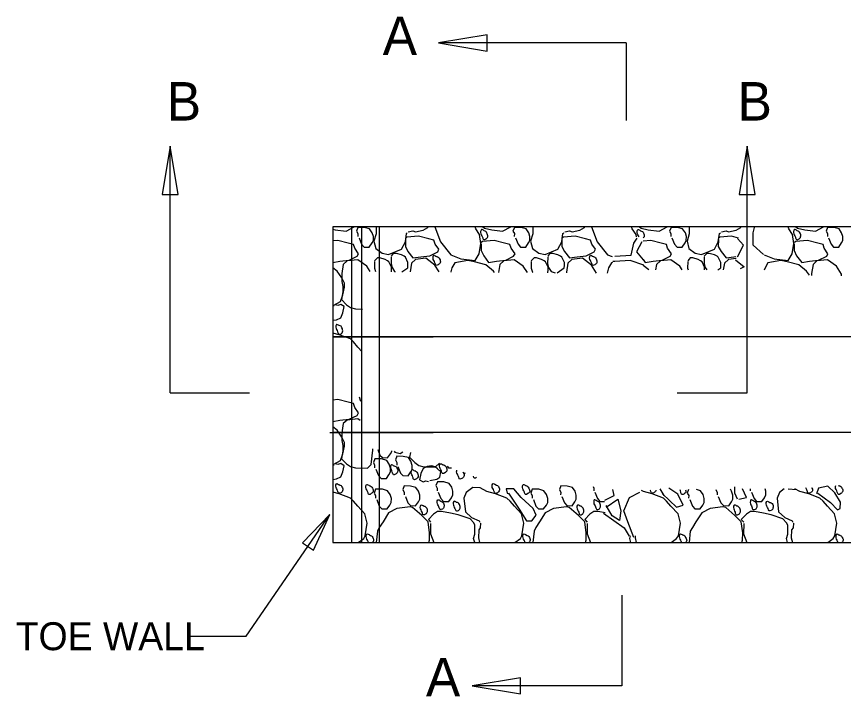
# Model space of a CAD drawing. Extents: x 2.3 to 16.3, y 0.2 to 9.5.
# Drawn here: x 2.51 to 5.171, y 3.524 to 5.713 of the extents above; entities that cross this region are included whole.
import ezdxf

# ---------------------------------------------------------------- set-up
doc = ezdxf.new("R2010")
doc.units = 0
for name, color, linetype in [('SD_P_Dimension Lines', 7, 'Continuous'), ('SD_P_Dimension Text', 7, 'Continuous'), ('SD_P_Prop Hidden Lines', 7, 'Continuous'), ('SD_P_Prop Object Lines', 7, 'Continuous')]:
    doc.layers.add(name, color=color, linetype=linetype)

msp = doc.modelspace()

# ---------------------------------------------------------------- linework, layer by layer
at = {"layer": 'SD_P_Dimension Lines'}
for p, q in [((4.024, 5.654), (3.868, 5.628)), ((4.024, 5.602), (4.024, 5.654)), ((4.472, 5.628), (3.868, 5.628)), ((3.868, 5.628), (4.024, 5.602)), ((4.472, 5.628), (4.472, 5.378)), ((3.004, 5.296), (2.978, 5.14)), ((3.004, 4.502), (3.004, 5.296)), ((3.03, 5.14), (3.004, 5.296)), ((4.861, 5.296), (4.835, 5.14)), ((4.861, 4.502), (4.861, 5.296)), ((4.887, 5.14), (4.861, 5.296)), ((2.978, 5.14), (3.03, 5.14)), ((4.835, 5.14), (4.887, 5.14)), ((3.004, 4.502), (3.259, 4.502)), ((4.636, 4.502), (4.861, 4.502)), ((3.249, 3.718), (3.518, 4.11)), ((3.518, 4.11), (3.43, 4.019)), ((3.465, 3.995), (3.518, 4.11)), ((3.43, 4.019), (3.465, 3.995)), ((4.458, 3.85), (4.458, 3.558)), ((3.066, 3.718), (3.249, 3.718)), ((4.132, 3.584), (3.976, 3.558)), ((4.132, 3.532), (4.132, 3.584)), ((4.458, 3.558), (3.976, 3.558)), ((3.976, 3.558), (4.132, 3.532))]:
    msp.add_line(p, q, dxfattribs=at)
at = {"layer": 'SD_P_Prop Hidden Lines'}
for p, q in [((3.589, 4.02), (3.589, 5.036)), ((3.621, 4.02), (3.621, 5.036)), ((3.678, 4.02), (3.678, 5.036)), ((3.528, 4.682), (3.85, 4.682)), ((3.518, 4.374), (3.85, 4.374))]:
    msp.add_line(p, q, dxfattribs=at)
at = {"layer": 'SD_P_Prop Object Lines'}
for p, q in [((5.813, 5.036), (3.528, 5.036)), ((3.528, 5.036), (3.528, 4.02)), ((5.762, 4.682), (3.528, 4.682)), ((5.778, 4.374), (3.528, 4.374)), ((5.154, 4.203), (5.157, 4.202)), ((3.528, 4.02), (5.813, 4.02))]:
    msp.add_line(p, q, dxfattribs=at)
for points in [[(3.528, 5.028), (3.535, 5.026), (3.57, 5.022), (3.596, 5.036), (3.596, 5.036)], [(3.612, 5.001), (3.62, 4.98), (3.628, 4.971), (3.645, 4.971), (3.654, 4.984), (3.658, 4.992), (3.658, 5.005), (3.654, 5.017), (3.646, 5.029), (3.629, 5.034), (3.608, 5.034), (3.604, 5.022), (3.608, 5.014), (3.608, 5.005)], [(3.667, 5.036), (3.667, 5.013), (3.66, 4.99), (3.666, 4.966), (3.686, 4.951), (3.707, 4.947), (3.749, 4.964), (3.761, 4.988), (3.765, 5.015), (3.767, 5.017)], [(3.77, 5.02), (3.785, 5.023), (3.794, 5.02), (3.818, 5.025), (3.833, 5.034), (3.834, 5.036)], [(3.856, 5.036), (3.874, 4.988), (3.907, 4.946), (3.94, 4.933), (3.986, 4.928), (3.999, 4.949), (4.004, 4.982), (4, 5.011), (3.988, 5.029), (3.986, 5.036)], [(4.01, 5.036), (4.016, 5.032), (4.039, 5.026), (4.074, 5.022), (4.1, 5.036), (4.1, 5.036)], [(4.115, 5.001), (4.124, 4.98), (4.132, 4.971), (4.149, 4.971), (4.157, 4.984), (4.162, 4.992), (4.162, 5.005), (4.158, 5.017), (4.15, 5.029), (4.133, 5.034), (4.112, 5.034), (4.107, 5.022), (4.112, 5.014), (4.111, 5.005)], [(4.171, 5.036), (4.171, 5.013), (4.164, 4.99), (4.17, 4.966), (4.19, 4.951), (4.211, 4.947), (4.252, 4.964), (4.265, 4.988), (4.268, 5.015), (4.271, 5.017)], [(4.274, 5.02), (4.289, 5.023), (4.298, 5.02), (4.322, 5.025), (4.337, 5.034), (4.338, 5.036)], [(4.36, 5.036), (4.378, 4.988), (4.411, 4.946), (4.427, 4.94)], [(4.505, 5.004), (4.504, 5.011), (4.491, 5.029), (4.489, 5.036)], [(4.514, 5.036), (4.52, 5.032), (4.542, 5.026), (4.578, 5.022), (4.604, 5.036), (4.604, 5.036)], [(4.619, 5.001), (4.627, 4.98), (4.636, 4.971), (4.652, 4.971), (4.661, 4.984), (4.665, 4.992), (4.666, 5.005), (4.662, 5.017), (4.653, 5.029), (4.637, 5.034), (4.616, 5.034), (4.611, 5.022), (4.615, 5.014), (4.615, 5.005)], [(4.674, 5.036), (4.674, 5.013), (4.668, 4.99), (4.673, 4.966), (4.694, 4.951), (4.714, 4.947), (4.756, 4.964), (4.768, 4.988), (4.772, 5.015), (4.775, 5.017)], [(4.778, 5.02), (4.793, 5.023), (4.801, 5.02), (4.825, 5.025), (4.84, 5.034), (4.841, 5.036)], [(4.914, 4.947), (4.88, 4.977), (4.88, 5.017), (4.885, 5.034)], [(4.916, 4.946), (4.948, 4.933), (4.993, 4.928), (5.006, 4.949), (5.011, 4.982), (5.007, 5.011), (4.995, 5.029), (4.993, 5.036)], [(5.018, 5.036), (5.023, 5.032), (5.046, 5.026), (5.081, 5.022), (5.107, 5.036), (5.107, 5.036)], [(5.123, 5.001), (5.131, 4.98), (5.139, 4.971), (5.156, 4.971), (5.165, 4.984), (5.169, 4.992), (5.169, 5.005), (5.165, 5.017), (5.157, 5.029), (5.14, 5.034), (5.119, 5.034), (5.115, 5.022), (5.119, 5.014), (5.119, 5.005)], [(3.761, 4.995), (3.761, 4.973), (3.769, 4.957), (3.785, 4.936), (3.811, 4.939), (3.84, 4.943), (3.865, 4.955), (3.869, 4.964), (3.857, 4.98), (3.853, 4.993), (3.837, 4.997), (3.803, 5.006), (3.766, 5.003), (3.762, 4.999)], [(4.265, 4.995), (4.265, 4.973), (4.273, 4.957), (4.289, 4.936), (4.314, 4.939), (4.343, 4.943), (4.369, 4.955), (4.373, 4.964), (4.361, 4.98), (4.357, 4.993), (4.341, 4.997), (4.307, 5.006), (4.27, 5.003), (4.265, 4.999)], [(4.833, 5), (4.811, 5.006), (4.773, 5.003), (4.769, 4.999)], [(3.528, 4.921), (3.55, 4.925), (3.58, 4.929), (3.606, 4.941), (3.61, 4.949), (3.598, 4.967), (3.594, 4.979), (3.577, 4.983), (3.544, 4.992), (3.528, 4.991)], [(4.005, 4.981), (4.005, 4.96), (4.013, 4.943), (4.029, 4.921), (4.054, 4.925), (4.084, 4.929), (4.109, 4.941), (4.114, 4.949), (4.101, 4.967), (4.097, 4.979), (4.08, 4.983), (4.047, 4.992), (4.009, 4.989), (4.005, 4.985)], [(4.435, 4.941), (4.488, 4.945), (4.496, 4.983), (4.507, 5)], [(4.522, 4.988), (4.505, 4.956), (4.526, 4.93)], [(4.526, 4.931), (4.533, 4.921), (4.558, 4.925), (4.587, 4.929), (4.613, 4.941), (4.617, 4.949), (4.605, 4.967), (4.601, 4.979), (4.584, 4.983), (4.551, 4.992), (4.526, 4.99)], [(4.769, 4.995), (4.768, 4.973), (4.777, 4.957), (4.793, 4.936), (4.818, 4.939), (4.824, 4.94)], [(4.83, 4.939), (4.849, 4.977), (4.83, 4.998)], [(5.012, 4.981), (5.012, 4.96), (5.02, 4.943), (5.037, 4.921), (5.062, 4.925), (5.091, 4.929), (5.117, 4.941), (5.121, 4.949), (5.109, 4.967), (5.105, 4.979), (5.088, 4.983), (5.055, 4.992), (5.017, 4.989), (5.013, 4.985)], [(3.75, 4.891), (3.769, 4.904), (3.769, 4.912), (3.769, 4.921), (3.761, 4.938), (3.757, 4.941), (3.748, 4.946), (3.732, 4.95), (3.724, 4.95), (3.719, 4.946), (3.715, 4.942)], [(4.249, 4.888), (4.272, 4.904), (4.273, 4.912), (4.273, 4.921), (4.265, 4.938), (4.26, 4.941), (4.252, 4.946), (4.235, 4.95), (4.227, 4.95), (4.223, 4.946), (4.219, 4.942)], [(4.766, 4.897), (4.776, 4.904), (4.776, 4.912), (4.776, 4.921), (4.768, 4.938), (4.764, 4.941), (4.756, 4.946), (4.739, 4.95), (4.731, 4.95), (4.727, 4.946), (4.723, 4.942)], [(3.648, 4.892), (3.637, 4.909), (3.608, 4.93), (3.574, 4.927), (3.561, 4.915), (3.557, 4.886), (3.556, 4.86), (3.56, 4.844), (3.56, 4.827)], [(3.716, 4.891), (3.716, 4.898), (3.716, 4.906), (3.708, 4.923), (3.704, 4.927), (3.696, 4.931), (3.679, 4.936), (3.671, 4.936), (3.667, 4.932), (3.662, 4.927)], [(3.662, 4.924), (3.662, 4.903), (3.665, 4.892)], [(3.715, 4.939), (3.715, 4.917), (3.719, 4.905), (3.726, 4.892), (3.728, 4.891)], [(3.87, 4.891), (3.856, 4.913), (3.827, 4.935), (3.794, 4.931), (3.781, 4.919), (3.776, 4.891)], [(4.048, 4.889), (4.045, 4.893), (4.02, 4.914), (3.983, 4.923), (3.962, 4.928), (3.92, 4.92), (3.911, 4.904), (3.907, 4.891), (3.907, 4.89)], [(4.154, 4.889), (4.14, 4.909), (4.111, 4.93), (4.078, 4.927), (4.065, 4.915), (4.061, 4.889)], [(4.219, 4.888), (4.22, 4.898), (4.22, 4.906), (4.212, 4.923), (4.208, 4.927), (4.199, 4.931), (4.183, 4.936), (4.175, 4.936), (4.171, 4.932), (4.166, 4.927)], [(4.166, 4.924), (4.166, 4.903), (4.17, 4.89), (4.171, 4.889)], [(4.219, 4.939), (4.218, 4.917), (4.222, 4.905), (4.23, 4.892), (4.243, 4.888)], [(4.376, 4.887), (4.36, 4.913), (4.331, 4.935), (4.297, 4.931), (4.284, 4.919), (4.28, 4.89), (4.28, 4.888)], [(4.528, 4.913), (4.484, 4.928), (4.435, 4.924), (4.429, 4.924)], [(4.652, 4.897), (4.644, 4.909), (4.615, 4.93), (4.582, 4.927), (4.569, 4.915), (4.566, 4.897)], [(4.67, 4.924), (4.669, 4.903), (4.671, 4.897)], [(4.724, 4.897), (4.724, 4.906), (4.716, 4.923), (4.711, 4.927), (4.703, 4.931), (4.686, 4.936), (4.678, 4.936), (4.674, 4.932), (4.67, 4.927)], [(4.722, 4.939), (4.722, 4.917), (4.726, 4.905), (4.731, 4.897)], [(4.825, 4.934), (4.801, 4.931), (4.788, 4.919), (4.784, 4.897)], [(4.823, 4.93), (4.851, 4.907), (4.838, 4.901)], [(5.062, 4.88), (5.052, 4.893), (5.027, 4.914), (4.99, 4.923), (4.969, 4.928), (4.927, 4.92), (4.919, 4.904), (4.916, 4.896)], [(5.164, 4.878), (5.164, 4.884), (5.148, 4.909), (5.119, 4.93), (5.085, 4.927), (5.073, 4.915), (5.068, 4.886), (5.068, 4.879)], [(3.528, 4.784), (3.531, 4.784), (3.552, 4.796), (3.56, 4.817), (3.565, 4.842), (3.565, 4.855), (3.557, 4.872), (3.541, 4.893), (3.528, 4.904)], [(4.428, 4.921), (4.424, 4.92), (4.415, 4.904), (4.411, 4.891), (4.41, 4.887)], [(4.544, 4.897), (4.526, 4.912)], [(3.56, 4.827), (3.555, 4.802), (3.572, 4.785), (3.584, 4.776), (3.601, 4.772), (3.623, 4.771)], [(3.528, 4.735), (3.539, 4.737), (3.553, 4.743), (3.56, 4.759), (3.564, 4.78), (3.553, 4.786), (3.544, 4.783), (3.536, 4.785)], [(3.531, 4.782), (3.528, 4.781)], [(3.621, 4.635), (3.608, 4.649), (3.594, 4.666), (3.584, 4.675), (3.548, 4.688), (3.528, 4.694)], [(3.528, 4.409), (3.55, 4.413), (3.58, 4.417), (3.606, 4.429), (3.61, 4.437), (3.598, 4.454), (3.594, 4.467), (3.577, 4.471), (3.544, 4.48), (3.528, 4.478)], [(3.612, 4.489), (3.617, 4.475)], [(3.616, 4.412), (3.608, 4.418), (3.574, 4.414), (3.561, 4.403), (3.557, 4.373), (3.556, 4.348), (3.56, 4.332), (3.56, 4.315)], [(3.528, 4.272), (3.531, 4.272), (3.552, 4.284), (3.56, 4.305), (3.565, 4.33), (3.565, 4.342), (3.557, 4.359), (3.541, 4.381), (3.528, 4.392)], [(3.56, 4.315), (3.555, 4.289), (3.572, 4.273), (3.584, 4.264), (3.601, 4.26), (3.639, 4.259), (3.651, 4.271), (3.656, 4.317), (3.656, 4.321)], [(3.672, 4.319), (3.679, 4.301), (3.687, 4.293), (3.704, 4.292), (3.713, 4.305), (3.717, 4.313), (3.717, 4.315)], [(3.725, 4.314), (3.727, 4.311), (3.744, 4.306), (3.753, 4.312)], [(3.666, 4.256), (3.674, 4.235), (3.683, 4.226), (3.7, 4.226), (3.708, 4.238), (3.713, 4.247), (3.713, 4.259), (3.709, 4.272), (3.701, 4.284), (3.684, 4.289), (3.663, 4.289), (3.658, 4.277), (3.662, 4.269), (3.662, 4.26)], [(3.737, 4.264), (3.745, 4.243), (3.753, 4.235), (3.77, 4.234), (3.779, 4.247), (3.783, 4.255), (3.783, 4.268), (3.779, 4.281), (3.771, 4.293), (3.754, 4.297), (3.733, 4.298), (3.729, 4.286), (3.733, 4.277), (3.733, 4.269)], [(3.777, 4.309), (3.774, 4.294), (3.791, 4.277), (3.804, 4.268), (3.82, 4.263), (3.858, 4.263), (3.871, 4.275)], [(3.528, 4.223), (3.539, 4.225), (3.553, 4.231), (3.56, 4.247), (3.564, 4.267), (3.553, 4.274), (3.544, 4.271), (3.536, 4.273)], [(3.531, 4.269), (3.528, 4.268)], [(3.84, 4.219), (3.862, 4.224), (3.872, 4.23), (3.875, 4.247), (3.864, 4.257), (3.857, 4.263), (3.845, 4.266), (3.831, 4.264), (3.818, 4.258), (3.811, 4.242), (3.806, 4.221), (3.818, 4.215), (3.827, 4.218), (3.835, 4.216)], [(3.895, 4.265), (3.9, 4.26), (3.909, 4.26)], [(3.867, 4.182), (3.875, 4.161), (3.884, 4.152), (3.901, 4.152), (3.909, 4.164), (3.914, 4.173), (3.914, 4.185), (3.91, 4.198), (3.902, 4.21), (3.885, 4.215), (3.864, 4.215), (3.859, 4.203), (3.863, 4.195), (3.863, 4.186)], [(3.609, 4.02), (3.627, 4.033), (3.632, 4.041), (3.638, 4.082), (3.631, 4.112), (3.608, 4.137), (3.594, 4.153), (3.584, 4.162), (3.548, 4.176), (3.528, 4.182)], [(3.669, 4.158), (3.677, 4.137), (3.685, 4.128), (3.702, 4.128), (3.711, 4.14), (3.715, 4.149), (3.716, 4.161), (3.712, 4.174), (3.703, 4.186), (3.687, 4.191), (3.665, 4.191), (3.661, 4.179), (3.665, 4.171), (3.665, 4.162)], [(3.761, 4.168), (3.769, 4.147), (3.777, 4.139), (3.794, 4.138), (3.803, 4.151), (3.807, 4.159), (3.807, 4.172), (3.803, 4.185), (3.795, 4.197), (3.778, 4.201), (3.757, 4.202), (3.753, 4.19), (3.757, 4.181), (3.757, 4.173)], [(4.113, 4.02), (4.131, 4.033), (4.136, 4.041), (4.142, 4.082), (4.135, 4.112), (4.112, 4.137), (4.098, 4.153), (4.088, 4.162), (4.051, 4.176), (4.023, 4.184), (4.002, 4.196), (3.978, 4.197), (3.957, 4.181), (3.949, 4.162), (3.955, 4.118), (3.974, 4.1), (3.999, 4.089), (4.001, 4.085)], [(4.093, 4.178), (4.127, 4.127), (4.151, 4.089), (4.168, 4.089), (4.182, 4.108), (4.172, 4.129), (4.134, 4.165), (4.11, 4.193), (4.085, 4.192), (4.089, 4.178), (4.095, 4.176)], [(4.173, 4.158), (4.181, 4.137), (4.189, 4.128), (4.206, 4.128), (4.215, 4.14), (4.219, 4.149), (4.219, 4.161), (4.215, 4.174), (4.207, 4.186), (4.19, 4.191), (4.169, 4.191), (4.165, 4.179), (4.169, 4.171), (4.169, 4.162)], [(4.265, 4.168), (4.273, 4.147), (4.281, 4.139), (4.298, 4.138), (4.306, 4.151), (4.311, 4.159), (4.311, 4.172), (4.307, 4.185), (4.299, 4.197), (4.282, 4.201), (4.261, 4.202), (4.257, 4.19), (4.261, 4.181), (4.26, 4.173)], [(4.365, 4.2), (4.367, 4.195), (4.367, 4.186)], [(4.371, 4.182), (4.379, 4.161), (4.387, 4.152), (4.402, 4.152)], [(4.403, 4.156), (4.433, 4.171), (4.429, 4.19)], [(4.496, 4.036), (4.477, 4.086), (4.464, 4.122), (4.482, 4.165), (4.515, 4.182)], [(4.616, 4.02), (4.634, 4.033), (4.64, 4.041), (4.646, 4.082), (4.639, 4.112), (4.615, 4.137), (4.601, 4.153), (4.592, 4.162), (4.555, 4.176), (4.527, 4.184), (4.521, 4.187)], [(4.594, 4.171), (4.581, 4.192)], [(4.588, 4.176), (4.634, 4.133), (4.655, 4.14), (4.638, 4.175), (4.609, 4.195)], [(4.672, 4.19), (4.668, 4.179), (4.673, 4.171), (4.672, 4.162)], [(4.676, 4.158), (4.685, 4.137), (4.693, 4.128), (4.71, 4.128), (4.718, 4.14), (4.723, 4.149), (4.723, 4.161), (4.719, 4.174), (4.711, 4.186), (4.698, 4.19)], [(4.76, 4.19), (4.764, 4.181), (4.764, 4.173)], [(4.768, 4.168), (4.776, 4.147), (4.785, 4.139), (4.802, 4.138), (4.81, 4.151), (4.815, 4.159), (4.815, 4.172), (4.811, 4.185), (4.807, 4.191)], [(4.83, 4.159), (4.821, 4.178), (4.821, 4.199)], [(4.834, 4.159), (4.859, 4.165), (4.846, 4.193)], [(4.871, 4.192), (4.871, 4.186)], [(4.875, 4.182), (4.883, 4.161), (4.891, 4.152), (4.908, 4.152), (4.917, 4.164), (4.921, 4.173), (4.921, 4.185), (4.919, 4.192)], [(4.98, 4.193), (4.965, 4.181), (4.957, 4.162), (4.962, 4.118), (4.982, 4.1), (5.006, 4.089), (5.008, 4.085)], [(4.993, 4.193), (5.02, 4.19)], [(5.12, 4.02), (5.138, 4.033), (5.143, 4.041), (5.149, 4.082), (5.142, 4.112), (5.119, 4.137), (5.105, 4.153), (5.095, 4.162), (5.059, 4.176), (5.03, 4.184), (5.014, 4.193)], [(5.088, 4.178), (5.129, 4.148), (5.152, 4.125), (5.16, 4.129), (5.161, 4.15), (5.143, 4.18), (5.12, 4.201), (5.09, 4.195), (5.084, 4.176)], [(4.407, 4.133), (4.445, 4.159), (4.454, 4.122), (4.45, 4.091), (4.426, 4.106), (4.407, 4.139)], [(3.837, 4.02), (3.839, 4.027), (3.839, 4.051), (3.834, 4.086), (3.814, 4.107), (3.784, 4.132), (3.776, 4.134), (3.734, 4.129), (3.707, 4.115), (3.689, 4.086), (3.677, 4.068), (3.671, 4.056), (3.667, 4.02)], [(4.341, 4.02), (4.343, 4.027), (4.343, 4.051), (4.338, 4.086), (4.318, 4.107), (4.288, 4.132), (4.28, 4.134), (4.238, 4.129), (4.211, 4.115), (4.193, 4.086), (4.181, 4.068), (4.175, 4.056), (4.171, 4.02)], [(4.844, 4.02), (4.846, 4.027), (4.847, 4.051), (4.842, 4.086), (4.821, 4.107), (4.792, 4.132), (4.783, 4.134), (4.742, 4.129), (4.715, 4.115), (4.696, 4.086), (4.685, 4.068), (4.678, 4.056), (4.674, 4.02)], [(3.984, 4.02), (3.98, 4.033), (3.984, 4.046), (3.985, 4.075), (3.981, 4.083), (3.969, 4.096), (3.931, 4.109), (3.906, 4.114), (3.877, 4.119), (3.864, 4.119), (3.851, 4.111), (3.835, 4.094), (3.842, 4.085)], [(4.404, 4.115), (4.381, 4.119), (4.368, 4.119), (4.355, 4.111), (4.338, 4.094), (4.346, 4.085)], [(4.399, 4.114), (4.465, 4.067), (4.481, 4.04)], [(4.991, 4.02), (4.987, 4.033), (4.992, 4.046), (4.992, 4.075), (4.988, 4.083), (4.976, 4.096), (4.938, 4.109), (4.914, 4.114), (4.884, 4.119), (4.872, 4.119), (4.859, 4.111), (4.842, 4.094), (4.85, 4.085)], [(3.842, 4.081), (3.842, 4.048), (3.853, 4.02)], [(4.003, 4.082), (4.002, 4.067), (3.997, 4.06), (3.996, 4.035), (4, 4.02)], [(4.346, 4.081), (4.346, 4.048), (4.357, 4.02)], [(4.85, 4.081), (4.849, 4.048), (4.86, 4.02)], [(5.01, 4.082), (5.009, 4.067), (5.004, 4.06), (5.003, 4.035), (5.007, 4.02)], [(4.487, 4.02), (4.483, 4.033), (4.486, 4.041)], [(4.5, 4.041), (4.5, 4.035), (4.504, 4.02)]]:
    msp.add_lwpolyline(points, dxfattribs=at)
msp.add_lwpolyline([(3.528, 5.036), (3.528, 4.02), (7.695, 4.02), (7.695, 5.036)], close=True, dxfattribs=at)
for points in [[(4.015, 5.023), (4.02, 5.021), (4.023, 5.016), (4.026, 5.004), (4.02, 4.997), (4.013, 4.995), (4.009, 5.003), (4.003, 5.018), (4.006, 5.027), (4.015, 5.023)], [(4.513, 5.004), (4.507, 5.018), (4.509, 5.027), (4.518, 5.023)], [(4.518, 5.023), (4.524, 5.021), (4.527, 5.016), (4.529, 5.004), (4.526, 5)], [(5.022, 5.023), (5.027, 5.021), (5.031, 5.016), (5.033, 5.004), (5.028, 4.997), (5.02, 4.995), (5.016, 5.003), (5.01, 5.018), (5.013, 5.027), (5.022, 5.023)], [(3.861, 4.94), (3.867, 4.938), (3.871, 4.933), (3.873, 4.92), (3.867, 4.914), (3.86, 4.912), (3.856, 4.92), (3.85, 4.935), (3.852, 4.944), (3.862, 4.94)], [(4.365, 4.94), (4.371, 4.938), (4.375, 4.933), (4.377, 4.92), (4.371, 4.914), (4.364, 4.912), (4.36, 4.92), (4.354, 4.935), (4.356, 4.944), (4.366, 4.94)], [(3.548, 4.718), (3.554, 4.716), (3.557, 4.711), (3.559, 4.698), (3.554, 4.692), (3.547, 4.69), (3.543, 4.698), (3.537, 4.713), (3.539, 4.721), (3.548, 4.718)], [(3.724, 4.267), (3.73, 4.264), (3.734, 4.259), (3.736, 4.247), (3.731, 4.241), (3.723, 4.238), (3.719, 4.246), (3.714, 4.261), (3.715, 4.27), (3.725, 4.266)], [(3.882, 4.27), (3.888, 4.268), (3.892, 4.263), (3.894, 4.25), (3.888, 4.244), (3.881, 4.242), (3.877, 4.25), (3.871, 4.265), (3.873, 4.273), (3.883, 4.269)], [(3.791, 4.251), (3.796, 4.248), (3.8, 4.243), (3.802, 4.231), (3.797, 4.225), (3.789, 4.222), (3.785, 4.23), (3.78, 4.245), (3.782, 4.254), (3.791, 4.25)], [(3.946, 4.246), (3.947, 4.245), (3.949, 4.232), (3.943, 4.226), (3.936, 4.224), (3.932, 4.232), (3.926, 4.247), (3.927, 4.253)], [(3.953, 4.243), (3.95, 4.242), (3.949, 4.245)], [(3.99, 4.229), (3.983, 4.227), (3.98, 4.233)], [(3.548, 4.206), (3.554, 4.203), (3.557, 4.199), (3.559, 4.186), (3.554, 4.18), (3.547, 4.178), (3.543, 4.186), (3.537, 4.201), (3.539, 4.209), (3.548, 4.205)], [(3.645, 4.203), (3.651, 4.2), (3.655, 4.195), (3.657, 4.183), (3.651, 4.177), (3.644, 4.174), (3.64, 4.182), (3.634, 4.197), (3.636, 4.206), (3.646, 4.202)], [(4.051, 4.206), (4.057, 4.203), (4.061, 4.199), (4.063, 4.186), (4.058, 4.18), (4.05, 4.178), (4.046, 4.186), (4.04, 4.201), (4.042, 4.209), (4.052, 4.205)], [(4.149, 4.203), (4.155, 4.2), (4.158, 4.195), (4.161, 4.183), (4.155, 4.177), (4.148, 4.174), (4.144, 4.182), (4.138, 4.197), (4.14, 4.206), (4.149, 4.202)], [(4.567, 4.188), (4.567, 4.186), (4.561, 4.18), (4.554, 4.178), (4.55, 4.186), (4.549, 4.188)], [(4.663, 4.189), (4.664, 4.183), (4.659, 4.177), (4.651, 4.174), (4.647, 4.182), (4.645, 4.189)], [(5.068, 4.197), (5.071, 4.186), (5.065, 4.18), (5.058, 4.178), (5.054, 4.186), (5.05, 4.196)], [(5.156, 4.203), (5.162, 4.2), (5.166, 4.195), (5.168, 4.183), (5.162, 4.177), (5.155, 4.174), (5.151, 4.182), (5.145, 4.197), (5.146, 4.203)], [(3.874, 4.153), (3.879, 4.151), (3.884, 4.146), (3.885, 4.134), (3.88, 4.127), (3.873, 4.126), (3.869, 4.134), (3.863, 4.148), (3.865, 4.157), (3.875, 4.153)], [(3.926, 4.149), (3.931, 4.147), (3.935, 4.142), (3.937, 4.13), (3.932, 4.123), (3.925, 4.122), (3.92, 4.129), (3.915, 4.144), (3.917, 4.152), (3.926, 4.149)], [(4.378, 4.153), (4.383, 4.151), (4.387, 4.146), (4.389, 4.134), (4.384, 4.127), (4.377, 4.126), (4.373, 4.134), (4.367, 4.148), (4.369, 4.157), (4.378, 4.153)], [(4.882, 4.153), (4.887, 4.151), (4.891, 4.146), (4.893, 4.134), (4.888, 4.127), (4.88, 4.126), (4.876, 4.134), (4.871, 4.148), (4.873, 4.157), (4.882, 4.153)], [(4.933, 4.149), (4.938, 4.147), (4.943, 4.142), (4.944, 4.13), (4.939, 4.123), (4.932, 4.122), (4.928, 4.129), (4.922, 4.144), (4.924, 4.152), (4.934, 4.149)], [(3.82, 4.137), (3.826, 4.135), (3.83, 4.13), (3.831, 4.118), (3.826, 4.111), (3.819, 4.109), (3.815, 4.117), (3.809, 4.132), (3.811, 4.14), (3.821, 4.137)], [(4.324, 4.137), (4.329, 4.135), (4.333, 4.13), (4.335, 4.118), (4.33, 4.111), (4.323, 4.109), (4.319, 4.117), (4.313, 4.132), (4.315, 4.14), (4.324, 4.137)], [(4.828, 4.137), (4.833, 4.135), (4.837, 4.13), (4.839, 4.118), (4.834, 4.111), (4.826, 4.109), (4.822, 4.117), (4.817, 4.132), (4.819, 4.14), (4.828, 4.137)], [(3.642, 4.02), (3.641, 4.023), (3.635, 4.039), (3.637, 4.047), (3.647, 4.043)], [(4.146, 4.02), (4.145, 4.023), (4.139, 4.039), (4.141, 4.047), (4.151, 4.043)], [(4.65, 4.02), (4.649, 4.023), (4.643, 4.039), (4.645, 4.047), (4.654, 4.043)], [(5.153, 4.02), (5.152, 4.023), (5.147, 4.039), (5.149, 4.047), (5.158, 4.043)], [(3.646, 4.044), (3.652, 4.041), (3.656, 4.036), (3.658, 4.024), (3.655, 4.02)], [(4.15, 4.044), (4.156, 4.041), (4.16, 4.036), (4.162, 4.024), (4.158, 4.02)], [(4.654, 4.044), (4.66, 4.041), (4.663, 4.036), (4.666, 4.024), (4.662, 4.02)], [(5.158, 4.044), (5.163, 4.041), (5.167, 4.036), (5.169, 4.024), (5.166, 4.02)]]:
    msp.add_spline(points, degree=3, dxfattribs=at)

# ---------------------------------------------------------------- texts
at = {"layer": 'SD_P_Dimension Text'}
for s, height, p in [('A', 0.124, (3.688, 5.589)), ('B', 0.124, (2.993, 5.378)), ('B', 0.124, (4.83, 5.378)), ('TOE WALL', 0.09, (2.507, 3.673)), ('A', 0.124, (3.827, 3.524))]:
    msp.add_text(s, height=height, dxfattribs=at).set_placement(p)

doc.saveas('drawing.dxf')
